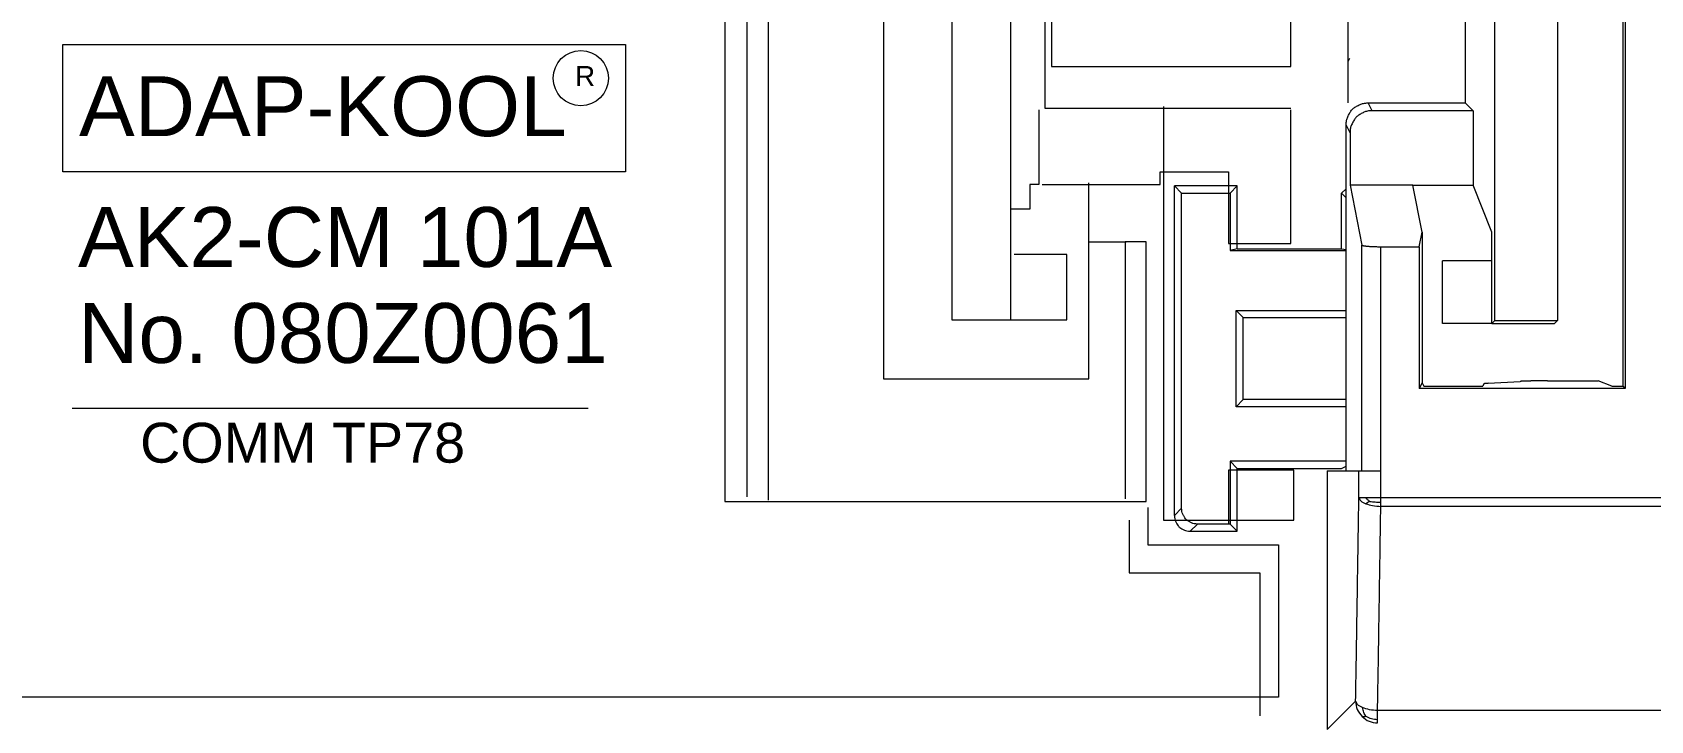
# Model space of a CAD drawing. Header units: inches. Extents: x 75782 to 87231, y -34126 to -18655.
# Drawn here: x 76967.3 to 77052.9, y -28440 to -28403.6 of the extents above; entities that cross this region are included whole.
import ezdxf

# ---------------------------------------------------------------- set-up
doc = ezdxf.new("R2010")
doc.units = ezdxf.units.IN
doc.header["$MEASUREMENT"] = 0
doc.layers.add('COMPONENTES', color=251, linetype='Continuous', lineweight=18)
doc.styles.add('ARIAL', font='arial.ttf')

# ---------------------------------------------------------------- blocks, each defined once
blk = doc.blocks.new('AK2-CM')
at = {"linetype": 'Continuous'}
for p, q in [((32193.27, 22608.05), (32193.27, 22412.93)), ((32193.27, 22608.05), (32193.27, 22412.93)), ((32195.59, 22609.51), (32195.59, 22413.43)), ((32195.59, 22609.51), (32195.59, 22413.43)), ((32197.89, 22413.1), (32197.89, 22607.53)), ((32197.89, 22413.1), (32197.89, 22607.53)), ((32210.06, 22574.33), (32210.06, 22425.92)), ((32210.06, 22574.33), (32210.06, 22425.92)), ((32217.3, 22568.09), (32217.3, 22432.16)), ((32217.3, 22568.09), (32217.3, 22432.16)), ((32223.55, 22432.16), (32223.55, 22568.09)), ((32223.55, 22432.16), (32223.55, 22568.09)), ((32227.17, 22454.52), (32227.17, 22545.41)), ((32227.17, 22454.52), (32227.17, 22545.41)), ((32227.83, 22471.77), (32227.83, 22458.95)), ((32227.83, 22471.77), (32227.83, 22458.95)), ((32253.16, 22458.95), (32253.16, 22472.1)), ((32253.16, 22458.95), (32253.16, 22472.1)), ((32227.83, 22458.95), (32253.16, 22458.95)), ((32227.83, 22458.95), (32253.16, 22458.95)), ((32226.51, 22454.37), (32226.51, 22446.48)), ((32226.51, 22454.37), (32226.51, 22446.48)), ((32253.16, 22454.52), (32227.17, 22454.52)), ((32253.16, 22454.52), (32227.17, 22454.52)), ((32239.67, 22454.7), (32239.67, 22410.98)), ((32239.67, 22454.7), (32239.67, 22410.98)), ((32253.16, 22440.24), (32253.16, 22454.37)), ((32253.16, 22440.24), (32253.16, 22454.37)), ((32239.34, 22447.8), (32246.58, 22447.8)), ((32239.34, 22446.48), (32239.34, 22447.8)), ((32239.34, 22447.8), (32246.58, 22447.8)), ((32239.34, 22446.48), (32239.34, 22447.8)), ((32246.58, 22447.8), (32246.58, 22440.24)), ((32246.58, 22447.8), (32246.58, 22440.24)), ((32225.53, 22446.48), (32225.53, 22443.85)), ((32226.51, 22446.48), (32225.53, 22446.48)), ((32225.53, 22446.48), (32225.53, 22443.85)), ((32226.51, 22446.48), (32225.53, 22446.48)), ((32226.84, 22446.48), (32239.34, 22446.48)), ((32226.84, 22446.48), (32239.34, 22446.48)), ((32231.78, 22425.92), (32231.78, 22446.63)), ((32231.78, 22425.92), (32231.78, 22446.63)), ((32225.53, 22443.85), (32223.55, 22443.85)), ((32225.53, 22443.85), (32223.55, 22443.85)), ((32235.73, 22440.38), (32231.78, 22440.38)), ((32235.73, 22440.38), (32231.78, 22440.38)), ((32235.64, 22440.42), (32235.64, 22413.24)), ((32235.64, 22440.42), (32235.64, 22413.24)), ((32237.85, 22440.42), (32235.64, 22440.42)), ((32237.85, 22440.42), (32235.64, 22440.42)), ((32237.85, 22412.93), (32237.85, 22440.42)), ((32237.85, 22412.93), (32237.85, 22440.42)), ((32246.58, 22440.24), (32253.16, 22440.24)), ((32246.58, 22440.24), (32253.16, 22440.24)), ((32229.47, 22439.07), (32223.88, 22439.07)), ((32229.47, 22439.07), (32223.88, 22439.07)), ((32229.47, 22432.16), (32229.47, 22439.07)), ((32229.47, 22432.16), (32229.47, 22439.07)), ((32217.3, 22432.16), (32229.47, 22432.16)), ((32217.3, 22432.16), (32229.47, 22432.16)), ((32210.06, 22425.92), (32231.78, 22425.92)), ((32210.06, 22425.92), (32231.78, 22425.92)), ((32124.2, 22422.82), (32178.81, 22422.82)), ((32124.2, 22422.82), (32178.81, 22422.82)), ((32246.58, 22416.24), (32246.58, 22410.65)), ((32246.58, 22416.24), (32246.58, 22410.65)), ((32253.49, 22416.24), (32246.58, 22416.24)), ((32253.49, 22416.24), (32246.58, 22416.24)), ((32253.49, 22410.98), (32253.49, 22416.24)), ((32253.49, 22410.98), (32253.49, 22416.24)), ((32193.27, 22412.93), (32237.85, 22412.93)), ((32193.27, 22412.93), (32237.85, 22412.93)), ((32238.03, 22412.3), (32238.03, 22408.35)), ((32238.03, 22412.3), (32238.03, 22408.35)), ((32236.05, 22410.98), (32236.05, 22405.39)), ((32236.05, 22410.98), (32236.05, 22405.39)), ((32239.67, 22410.98), (32253.49, 22410.98)), ((32239.67, 22410.98), (32253.49, 22410.98)), ((32238.03, 22408.35), (32251.84, 22408.35)), ((32238.03, 22408.35), (32251.84, 22408.35)), ((32251.84, 22408.35), (32251.84, 22392.24)), ((32251.84, 22408.35), (32251.84, 22392.24)), ((32236.05, 22405.39), (32249.87, 22405.39)), ((32236.05, 22405.39), (32249.87, 22405.39)), ((32249.87, 22405.39), (32249.87, 22391.92)), ((32249.87, 22405.39), (32249.87, 22391.92)), ((32251.84, 22392.24), (32021.23, 22392.24)), ((32251.84, 22392.24), (32021.23, 22392.24)), ((32249.87, 22391.92), (32249.87, 22390.27)), ((32249.87, 22391.92), (32249.87, 22390.27))]:
    blk.add_line(p, q, dxfattribs=at)
blk.add_lwpolyline([(32123.22, 22461.27), (32182.76, 22461.27), (32182.76, 22447.79), (32123.22, 22447.79)], close=True, dxfattribs=at)
blk.add_lwpolyline([(32123.22, 22461.27), (32182.76, 22461.27), (32182.76, 22447.79), (32123.22, 22447.79)], close=True, dxfattribs=at)
blk.add_circle((32178.03, 22457.71), 2.92, dxfattribs=at)
blk.add_circle((32178.03, 22457.71), 2.92, dxfattribs=at)
at = {"linetype": 'Continuous', "attachment_point": 1, "style": 'ARIAL'}
for s, insert, char_height, width in [('R', (32177.42, 22458.99), 2.11, 97.3769), ('R', (32177.42, 22458.99), 2.11, 97.3769), ('ADAP-KOOL', (32124.93, 22457.91), 6.331, 292.1306), ('ADAP-KOOL', (32124.93, 22457.91), 6.331, 292.1306), ('AK2-CM 101A', (32124.83, 22444.08), 6.3306, 292.1306), ('AK2-CM 101A', (32124.83, 22444.08), 6.3306, 292.1306), ('No. 080Z0061', (32124.83, 22433.93), 6.3306, 292.1306), ('No. 080Z0061', (32124.83, 22433.93), 6.3306, 292.1306), ('COMM TP78', (32131.4, 22421.27), 4.22, 53.1329)]:
    blk.add_mtext(s, dxfattribs=dict(at, insert=insert, char_height=char_height, width=width))
blk = doc.blocks.new('AK2-XM')
at = {"layer": 'COMPONENTES'}
for p, q in [((31794.946, 23280.365), (31794.946, 23354.866)), ((31795.062, 23354.982), (31795.062, 23280.25)), ((31788.164, 23283.842), (31788.164, 23351.389)), ((31791.483, 23351.389), (31791.483, 23283.842)), ((31786.6, 23339.884), (31786.6, 23295.348)), ((31780.396, 23295.348), (31780.396, 23303.404)), ((31780.468, 23297.706), (31780.41, 23297.561)), ((31781.457, 23295.348), (31786.6, 23295.348)), ((31781.664, 23294.934), (31781.457, 23295.348)), ((31787.014, 23294.934), (31781.664, 23294.934)), ((31787.014, 23294.934), (31786.6, 23295.348)), ((31787.014, 23294.934), (31787.014, 23290.992)), ((31780.296, 23275.891), (31780.296, 23294.186)), ((31780.503, 23293.772), (31780.296, 23294.186)), ((31780.503, 23293.772), (31780.503, 23290.992)), ((31771.214, 23273.535), (31771.214, 23290.957)), ((31774.532, 23290.957), (31771.214, 23290.957)), ((31771.214, 23290.957), (31771.593, 23290.577)), ((31771.593, 23273.915), (31771.593, 23290.577)), ((31771.593, 23290.577), (31774.153, 23290.577)), ((31774.153, 23290.577), (31774.532, 23290.957)), ((31774.153, 23290.577), (31774.153, 23287.543)), ((31774.532, 23287.638), (31774.532, 23290.957)), ((31780.296, 23290.815), (31780.057, 23290.576)), ((31780.057, 23287.638), (31780.057, 23290.576)), ((31780.296, 23290.337), (31780.057, 23290.576)), ((31780.503, 23290.992), (31781.133, 23287.833)), ((31783.821, 23290.992), (31780.503, 23290.992)), ((31783.821, 23290.992), (31787.014, 23290.992)), ((31784.317, 23288.507), (31783.821, 23290.992)), ((31788.006, 23288.507), (31787.014, 23290.992)), ((31781.133, 23275.891), (31781.133, 23287.833)), ((31784.165, 23287.747), (31784.317, 23288.507)), ((31784.317, 23288.507), (31784.317, 23280.553)), ((31788.006, 23287.002), (31788.006, 23288.507)), ((31774.532, 23287.638), (31774.153, 23287.543)), ((31774.153, 23287.543), (31780.296, 23287.543)), ((31774.532, 23287.638), (31780.057, 23287.638)), ((31780.057, 23287.638), (31780.296, 23287.608)), ((31782.129, 23275.891), (31782.129, 23287.747)), ((31782.129, 23287.747), (31784.165, 23287.747)), ((31784.165, 23287.747), (31784.165, 23280.25)), ((31788.006, 23287.002), (31785.385, 23287.002)), ((31785.385, 23283.684), (31785.385, 23287.002)), ((31788.006, 23283.684), (31788.006, 23287.002)), ((31774.474, 23279.285), (31774.474, 23284.378)), ((31774.474, 23284.378), (31780.296, 23284.378)), ((31774.854, 23283.999), (31774.474, 23284.378)), ((31774.854, 23279.664), (31774.854, 23283.999)), ((31774.854, 23283.999), (31780.296, 23283.999)), ((31788.006, 23283.684), (31785.385, 23283.684)), ((31788.164, 23283.842), (31788.006, 23283.684)), ((31788.006, 23283.684), (31791.324, 23283.684)), ((31788.164, 23283.842), (31791.483, 23283.842)), ((31791.483, 23283.842), (31791.324, 23283.684)), ((31784.317, 23280.553), (31784.165, 23280.25)), ((31795.062, 23280.25), (31784.165, 23280.25)), ((31784.317, 23280.553), (31784.411, 23280.365)), ((31784.411, 23280.365), (31787.522, 23280.365)), ((31787.587, 23280.495), (31787.522, 23280.365)), ((31787.809, 23280.523), (31789.511, 23280.626)), ((31790.948, 23280.655), (31793.627, 23280.655)), ((31794.352, 23280.365), (31793.627, 23280.655)), ((31794.352, 23280.365), (31794.946, 23280.365)), ((31795.062, 23280.25), (31794.946, 23280.365)), ((31774.474, 23279.285), (31774.854, 23279.664)), ((31780.296, 23279.285), (31774.474, 23279.285)), ((31780.296, 23279.664), (31774.854, 23279.664)), ((31780.296, 23276.404), (31774.153, 23276.404)), ((31774.153, 23276.404), (31774.153, 23273.085)), ((31774.532, 23276.024), (31774.153, 23276.404)), ((31774.532, 23272.706), (31774.532, 23276.024)), ((31774.532, 23276.024), (31780.057, 23276.024)), ((31779.298, 23275.891), (31779.298, 23262.224)), ((31779.298, 23275.891), (31780.296, 23275.891)), ((31780.057, 23276.024), (31780.296, 23276.144)), ((31780.296, 23275.891), (31780.968, 23275.891)), ((31780.968, 23275.891), (31781.133, 23275.891)), ((31780.968, 23274.471), (31780.968, 23275.891)), ((31781.133, 23275.891), (31782.129, 23275.891)), ((31782.129, 23274.471), (31782.129, 23275.891)), ((31781.322, 23274.471), (31780.968, 23274.471)), ((31782.129, 23274.471), (31781.322, 23274.471)), ((31821.883, 23274.471), (31782.129, 23274.471)), ((31782.129, 23274.24), (31782.129, 23274.471)), ((31782.129, 23274.017), (31782.129, 23274.24)), ((31771.214, 23273.535), (31771.593, 23273.915)), ((31822.625, 23274.017), (31782.129, 23274.017)), ((31772.043, 23272.706), (31772.423, 23273.085)), ((31772.043, 23272.706), (31774.532, 23272.706)), ((31774.153, 23273.085), (31772.423, 23273.085)), ((31774.532, 23272.706), (31774.153, 23273.085)), ((31779.298, 23262.224), (31780.798, 23263.724)), ((32014.649, 23263.222), (31781.959, 23263.222)), ((31781.959, 23262.752), (31781.959, 23263.222)), ((31781.959, 23262.564), (31781.959, 23262.752))]:
    blk.add_line(p, q, dxfattribs=at)
for points, knots in [([(31780.296, 23294.186), (31780.298, 23294.269), (31780.301, 23294.415), (31780.376, 23294.62), (31780.468, 23294.794), (31780.553, 23294.929), (31780.626, 23295.017), (31780.714, 23295.091), (31780.85, 23295.175), (31781.024, 23295.268), (31781.228, 23295.343), (31781.375, 23295.346), (31781.457, 23295.348)], [0, 0, 0, 0, 0.2736, 0.488013, 0.721965, 0.936322, 1.021147, 1.105973, 1.320288, 1.554185, 1.768494, 2.041962, 2.041962, 2.041962, 2.041962]), ([(31781.664, 23294.934), (31781.582, 23294.932), (31781.435, 23294.928), (31781.231, 23294.854), (31781.057, 23294.761), (31780.921, 23294.677), (31780.833, 23294.603), (31780.76, 23294.515), (31780.675, 23294.38), (31780.583, 23294.205), (31780.508, 23294.001), (31780.505, 23293.854), (31780.503, 23293.772)], [0, 0, 0, 0, 0.273468, 0.487777, 0.721674, 0.935989, 1.020816, 1.10564, 1.319997, 1.553949, 1.768362, 2.041962, 2.041962, 2.041962, 2.041962]), ([(31781.133, 23287.833), (31781.134, 23287.831), (31781.135, 23287.827), (31781.142, 23287.822), (31781.15, 23287.819), (31781.16, 23287.815), (31781.169, 23287.812), (31781.179, 23287.809), (31781.189, 23287.807), (31781.204, 23287.804), (31781.219, 23287.801), (31781.234, 23287.798), (31781.245, 23287.796), (31781.256, 23287.794), (31781.268, 23287.792), (31781.285, 23287.79), (31781.304, 23287.788), (31781.325, 23287.785), (31781.346, 23287.783), (31781.367, 23287.78), (31781.387, 23287.778), (31781.405, 23287.776), (31781.422, 23287.775), (31781.439, 23287.773), (31781.458, 23287.772), (31781.488, 23287.769), (31781.528, 23287.766), (31781.587, 23287.762), (31781.653, 23287.759), (31781.71, 23287.756), (31781.748, 23287.755), (31781.807, 23287.752), (31781.934, 23287.748), (31782.053, 23287.748), (31782.129, 23287.747)], [0, 0, 0, 0, 0.006933, 0.013438, 0.025838, 0.038895, 0.048483, 0.057555, 0.07115, 0.086108, 0.105995, 0.124582, 0.135255, 0.145362, 0.160549, 0.177144, 0.201312, 0.225741, 0.248956, 0.271871, 0.295002, 0.317036, 0.334029, 0.350113, 0.37439, 0.399737, 0.450976, 0.508429, 0.598175, 0.673178, 0.700547, 0.723551, 0.873165, 1.125187, 1.125187, 1.125187, 1.125187]), ([(31787.809, 23280.523), (31787.781, 23280.521), (31787.734, 23280.519), (31787.684, 23280.514), (31787.658, 23280.511), (31787.641, 23280.509), (31787.62, 23280.506), (31787.603, 23280.503), (31787.591, 23280.5), (31787.588, 23280.497), (31787.587, 23280.495)], [0, 0, 0, 0, 0.0958791, 0.1555807, 0.1690097, 0.1852226, 0.2126249, 0.2387782, 0.2458502, 0.2520733, 0.2520733, 0.2520733, 0.2520733]), ([(31790.948, 23280.655), (31790.94, 23280.655), (31790.928, 23280.655), (31790.915, 23280.655), (31790.909, 23280.655), (31790.873, 23280.655), (31790.783, 23280.655), (31790.642, 23280.655), (31790.486, 23280.653), (31790.344, 23280.652), (31790.214, 23280.649), (31790.116, 23280.647), (31790.044, 23280.646), (31789.994, 23280.645), (31789.943, 23280.643), (31789.893, 23280.642), (31789.844, 23280.641), (31789.792, 23280.639), (31789.733, 23280.637), (31789.676, 23280.635), (31789.626, 23280.632), (31789.589, 23280.631), (31789.558, 23280.629), (31789.541, 23280.628), (31789.533, 23280.627), (31789.529, 23280.627), (31789.522, 23280.627), (31789.515, 23280.626), (31789.511, 23280.626)], [0, 0, 0, 0, 0.026006, 0.041015, 0.044545, 0.047068, 0.15974, 0.347882, 0.52035, 0.681235, 0.825109, 0.955736, 1.011363, 1.067012, 1.123804, 1.182498, 1.233907, 1.2875, 1.359116, 1.431533, 1.478598, 1.525752, 1.557597, 1.580352, 1.58279, 1.585516, 1.593912, 1.60709, 1.60709, 1.60709, 1.60709]), ([(31780.798, 23263.724), (31780.81, 23264.399), (31780.829, 23265.568), (31780.857, 23267.281), (31780.882, 23268.87), (31780.908, 23270.526), (31780.937, 23272.396), (31780.957, 23273.715), (31780.968, 23274.471)], [0, 0, 0, 0, 2.262777, 3.923096, 5.746403, 7.592777, 9.480468, 12.017674, 12.017674, 12.017674, 12.017674]), ([(31780.968, 23274.471), (31780.999, 23274.41), (31781.075, 23274.259), (31781.236, 23274.197), (31781.332, 23274.16)], [0, 0, 0, 0, 0.2220602, 0.5525638, 0.5525638, 0.5525638, 0.5525638]), ([(31781.553, 23274.278), (31781.512, 23274.308), (31781.43, 23274.366), (31781.358, 23274.436), (31781.322, 23274.471)], [0, 0, 0, 0, 0.1687529, 0.3371244, 0.3371244, 0.3371244, 0.3371244]), ([(31781.553, 23274.278), (31781.514, 23274.26), (31781.438, 23274.224), (31781.366, 23274.18), (31781.332, 23274.16)], [0, 0, 0, 0, 0.1467438, 0.2806993, 0.2806993, 0.2806993, 0.2806993]), ([(31781.332, 23274.16), (31781.453, 23274.121), (31781.712, 23274.038), (31781.984, 23274.024), (31782.129, 23274.017)], [0, 0, 0, 0, 0.4251825, 0.9081222, 0.9081222, 0.9081222, 0.9081222]), ([(31781.553, 23274.278), (31781.643, 23274.268), (31781.834, 23274.246), (31782.027, 23274.242), (31782.129, 23274.24)], [0, 0, 0, 0, 0.3029846, 0.6452173, 0.6452173, 0.6452173, 0.6452173]), ([(31771.214, 23273.535), (31771.215, 23273.477), (31771.218, 23273.372), (31771.271, 23273.226), (31771.337, 23273.102), (31771.397, 23273.005), (31771.45, 23272.942), (31771.513, 23272.889), (31771.609, 23272.829), (31771.734, 23272.763), (31771.88, 23272.71), (31771.985, 23272.707), (31772.043, 23272.706)], [0, 0, 0, 0, 0.195377, 0.348493, 0.515601, 0.668718, 0.729318, 0.789917, 0.943034, 1.110142, 1.263258, 1.458635, 1.458635, 1.458635, 1.458635]), ([(31772.423, 23273.085), (31772.364, 23273.087), (31772.259, 23273.089), (31772.113, 23273.142), (31771.989, 23273.209), (31771.892, 23273.269), (31771.829, 23273.321), (31771.777, 23273.384), (31771.716, 23273.481), (31771.65, 23273.605), (31771.597, 23273.752), (31771.595, 23273.856), (31771.593, 23273.915)], [0, 0, 0, 0, 0.195377, 0.348493, 0.515601, 0.668718, 0.729318, 0.789917, 0.943034, 1.110142, 1.263258, 1.458635, 1.458635, 1.458635, 1.458635]), ([(31781.959, 23263.222), (31781.97, 23263.9), (31781.99, 23265.074), (31782.018, 23266.795), (31782.043, 23268.391), (31782.069, 23270.055), (31782.098, 23271.933), (31782.117, 23273.258), (31782.129, 23274.017)], [0, 0, 0, 0, 2.272894, 3.940638, 5.772097, 7.626727, 9.522859, 12.07141, 12.07141, 12.07141, 12.07141]), ([(31780.798, 23263.724), (31780.814, 23263.571), (31780.846, 23263.264), (31781.041, 23263.024), (31781.139, 23262.904)], [0, 0, 0, 0, 0.506102, 1.01237, 1.01237, 1.01237, 1.01237]), ([(31781.162, 23263.38), (31781.066, 23263.422), (31780.9, 23263.495), (31780.828, 23263.657), (31780.798, 23263.724)], [0, 0, 0, 0, 0.3390461, 0.5781405, 0.5781405, 0.5781405, 0.5781405]), ([(31781.959, 23263.222), (31781.814, 23263.23), (31781.541, 23263.246), (31781.283, 23263.337), (31781.162, 23263.38)], [0, 0, 0, 0, 0.4835949, 0.9121953, 0.9121953, 0.9121953, 0.9121953]), ([(31781.343, 23262.917), (31781.301, 23262.984), (31781.213, 23263.127), (31781.18, 23263.292), (31781.162, 23263.38)], [0, 0, 0, 0, 0.2633281, 0.5595647, 0.5595647, 0.5595647, 0.5595647]), ([(31781.343, 23262.917), (31781.302, 23262.902), (31781.235, 23262.877), (31781.166, 23262.896), (31781.139, 23262.904)], [0, 0, 0, 0, 0.1406227, 0.2336199, 0.2336199, 0.2336199, 0.2336199]), ([(31781.139, 23262.904), (31781.259, 23262.807), (31781.498, 23262.612), (31781.806, 23262.58), (31781.959, 23262.564)], [0, 0, 0, 0, 0.506268, 1.01237, 1.01237, 1.01237, 1.01237]), ([(31781.343, 23262.917), (31781.437, 23262.871), (31781.631, 23262.775), (31781.847, 23262.76), (31781.959, 23262.752)], [0, 0, 0, 0, 0.3478247, 0.7191038, 0.7191038, 0.7191038, 0.7191038])]:
    blk.add_open_spline(points, degree=3, knots=knots, dxfattribs=at)

msp = doc.modelspace()

# ---------------------------------------------------------------- block references
at = {"layer": 'COMPONENTES'}
msp.add_blockref('AK2-XM', (45256.543, -51702.652), dxfattribs=at)
at = {"layer": 'COMPONENTES', "xscale": 0.5, "yscale": 0.5, "zscale": 0.5}
msp.add_blockref('AK2-CM', (60907.332, -39634.849), dxfattribs=at)

doc.saveas('drawing.dxf')
